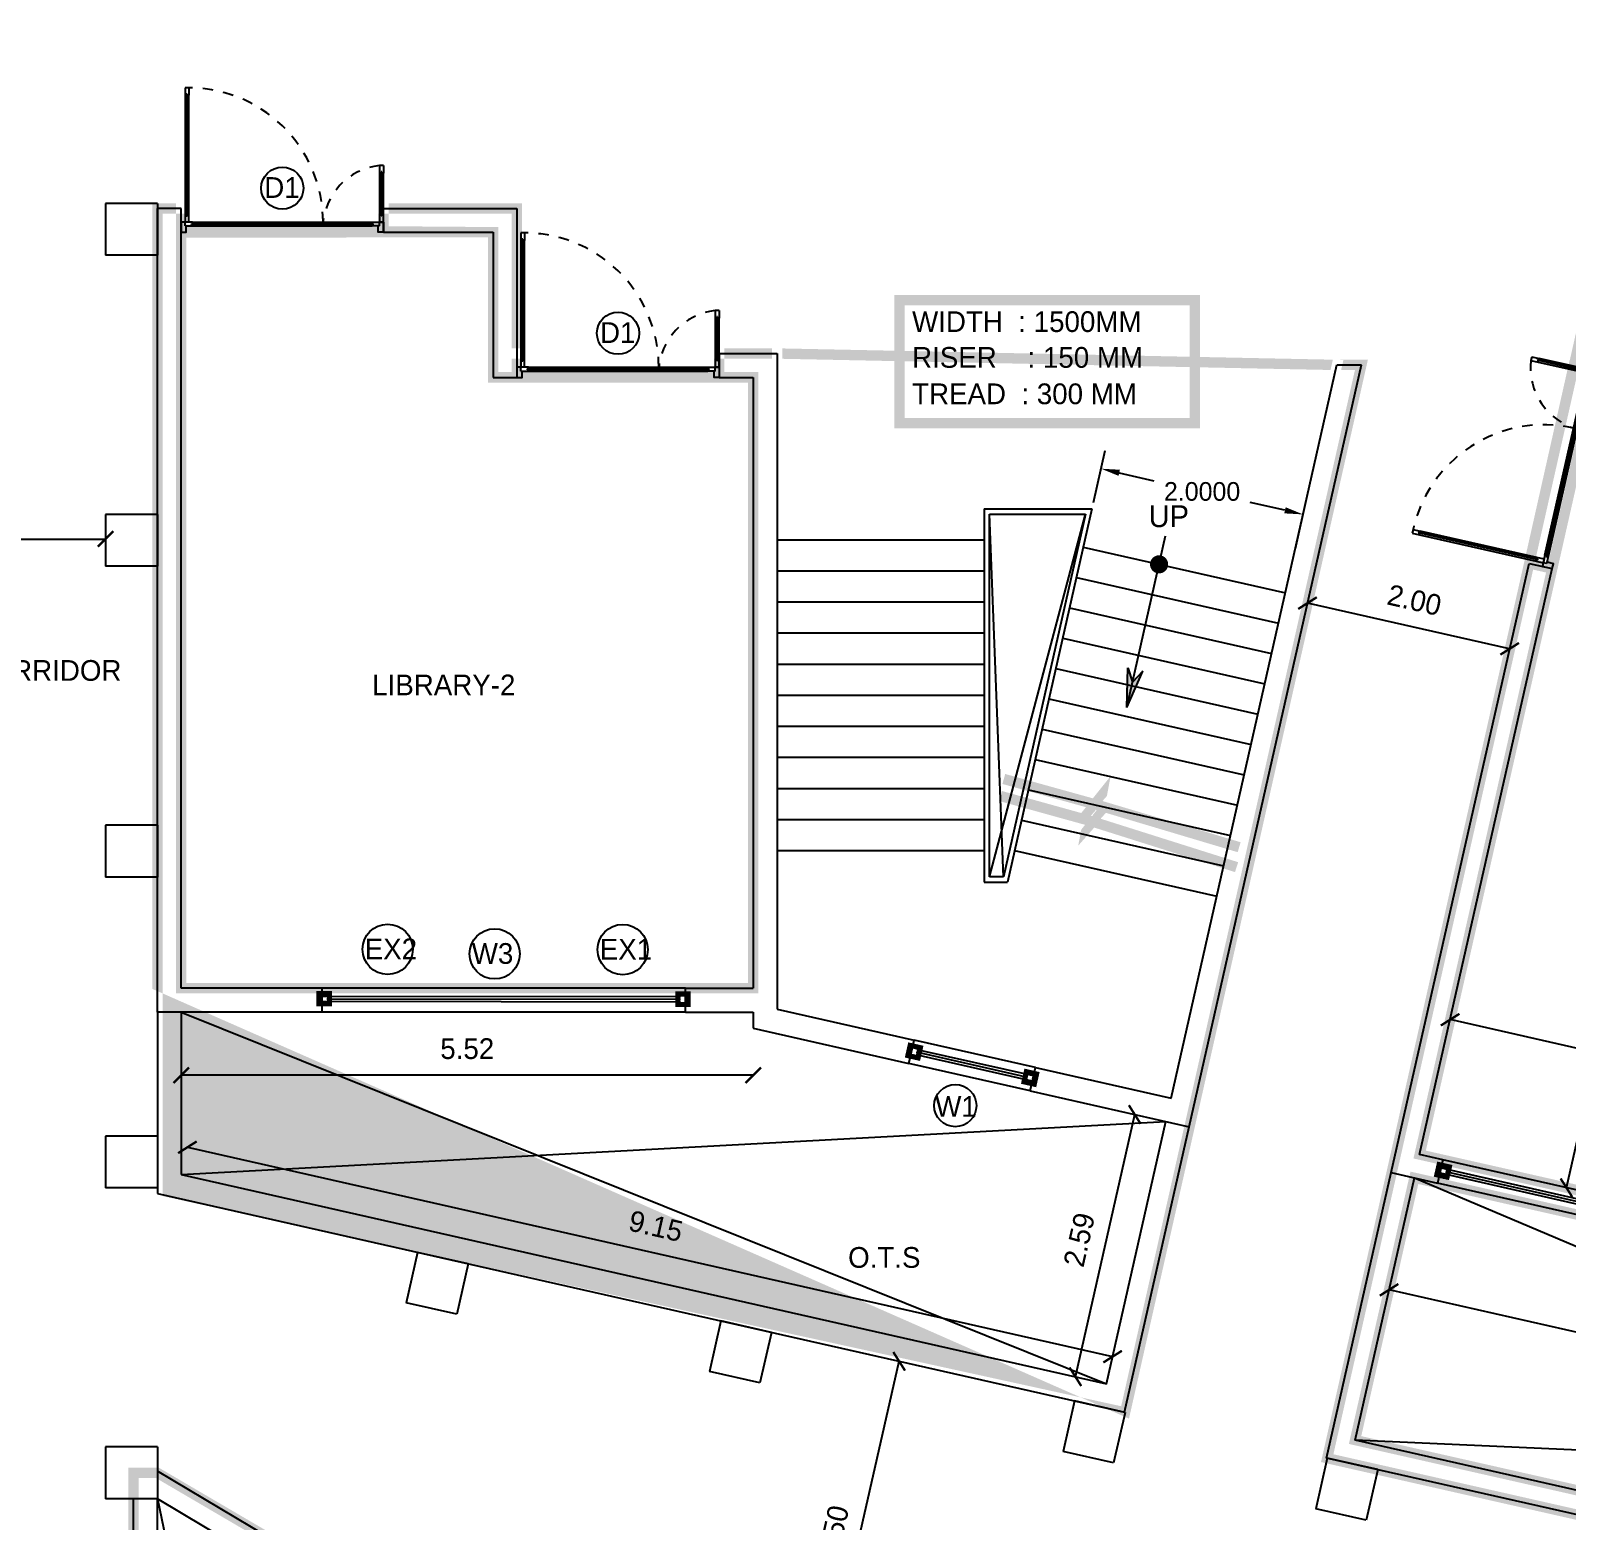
# Model space of a CAD drawing. Header units: metres. Extents: x 6101839 to 6102590, y -6659932 to -6659648.
# Drawn here: x 6102124.62 to 6102139.44, y -6659703.13 to -6659688.75 of the extents above; entities that cross this region are included whole.
import ezdxf

# ---------------------------------------------------------------- set-up
doc = ezdxf.new("R2010")
doc.units = ezdxf.units.M
doc.header["$LTSCALE"] = 500
doc.header["$MEASUREMENT"] = 0
doc.linetypes.add('DASHED2', pattern=[0.375, 0.25, -0.125])
doc.linetypes.add('HIDDEN', pattern=[0.375, 0.25, -0.125])
doc.layers.get('0').update_dxf_attribs({"linetype": 'CONTINUOUS'})
doc.layers.get('Defpoints').update_dxf_attribs({"linetype": 'CONTINUOUS'})
for name, color, linetype in [('above', 250, 'DASHED2'), ('Bldg', 44, 'CONTINUOUS'), ('BLK_1_FLR_0_AC_ROOM_1', 117, 'CONTINUOUS'), ('BLK_1_FLR_0_CARPET_AREA', 10, 'CONTINUOUS'), ('BLK_1_FLR_0_COURTYARD_OUTER', 125, 'CONTINUOUS'), ('BLK_1_FLR_0_EXIT_WIDTH_STAIR', 1, 'CONTINUOUS'), ('DIM', 205, 'CONTINUOUS'), ('DOOR', 252, 'CONTINUOUS'), ('DOORTEXT', 13, 'CONTINUOUS'), ('ED', 30, 'CONTINUOUS'), ('FURN1', 252, 'CONTINUOUS'), ('FURNITURE', 252, 'CONTINUOUS'), ('FURNITURES', 252, 'CONTINUOUS'), ('norms', 4, 'CONTINUOUS'), ('railing', 14, 'CONTINUOUS'), ('STEPS', 233, 'CONTINUOUS'), ('T E X T', 7, 'CONTINUOUS'), ('TEXT', 4, 'CONTINUOUS'), ('W-SCH', 205, 'CONTINUOUS'), ('wall', 125, 'CONTINUOUS'), ('wall1', 125, 'CONTINUOUS'), ('WIN', 252, 'CONTINUOUS'), ('WINDOWS', 252, 'CONTINUOUS')]:
    doc.layers.add(name, color=color, linetype=linetype)
doc.styles.add('GD', font='GOTHIC.TTF')
doc.styles.add('RM', font='GOTHIC.TTF')
doc.styles.add('S2', font='GOTHIC.TTF')
doc.styles.get("Standard").update_dxf_attribs({"font": 'GOTHIC.TTF'})
doc.styles.add('USA TEXT', font='GOTHIC.TTF')
doc.dimstyles.new('1-100-ED', dxfattribs={"dimtxt": 0.2, "dimasz": 0.15, "dimexe": 0.18, "dimexo": 0.0625, "dimgap": 0.15, "dimtad": 1, "dimzin": 0, "dimdsep": 46, "dimtxsty": 'USA TEXT', "dimblk": 'ARCHTICK', "dimcen": 0.1, "dimse1": 1, "dimse2": 1, "dimclrd": 256, "dimclrt": 256, "dimadec": 0, "dimazin": 0, "dimtfac": 1, "dimtofl": 0, "dimtmove": 0, "dimatfit": 3, "dimldrblk": 'ARCHTICK', "dimfxl": 0.18, "dimtolj": 1, "dimtzin": 0, "dimarcsym": 0})
doc.dimstyles.new('STANDARD$0', dxfattribs={"dimtxt": 7, "dimasz": 3, "dimexe": 3, "dimexo": 1, "dimgap": 1.5, "dimtad": 1, "dimdec": 1, "dimzin": 1, "dimdsep": 46, "dimlunit": 4, "dimtxsty": 'Standard', "dimblk": 'OBLIQUE', "dimcen": 0.09375, "dimdle": 1, "dimclrd": 8, "dimclre": 8, "dimclrt": 7, "dimadec": 1, "dimazin": 0, "dimtfac": 1, "dimtdec": 1, "dimtix": 1, "dimtmove": 2, "dimatfit": 3, "dimldrblk": 'ARCHTICK', "dimfxl": 1, "dimfrac": 2, "dimtolj": 1, "dimtzin": 0, "dimarcsym": 0})

# ---------------------------------------------------------------- blocks, each defined once
blk = doc.blocks.new('DN')
at = {"layer": 'FURNITURES', "color": 250}
for p, q in [((-72.65177525021136, 131.6897415826097), (319.0854205023498, 1863.104800175875)), ((-57.42400311864912, 128.244464197196), (337.0694145429879, 1871.841740497388)), ((-51.3328942656517, 126.8663532435894), (343.1605233959853, 1870.463629543781)), ((-36.10512213222683, 123.4210758581757), (355.6320736212656, 1854.836134452373))]:
    blk.add_line(p, q, dxfattribs=at)
at = {"layer": 'FURNITURES', "color": 233}
for p, q in [((319.0854205023498, 1863.104800175875), (335.6227519502863, 1936.198106413707)), ((334.3131926348433, 1859.659522791393), (319.0854205023498, 1863.104800175875)), ((334.3131926348433, 1859.659522791393), (337.0694145429879, 1871.841740497388)), ((343.1605233969167, 1870.463629543781), (337.0694145429879, 1871.841740497388)), ((340.4043014878407, 1858.281411836855), (343.1605233969167, 1870.463629543781)), ((355.6320736212656, 1854.836134452373), (340.4043014878407, 1858.281411836855)), ((369.4131831610576, 1915.747222983278), (355.6320736212656, 1854.836134452373)), ((-72.65177525021136, 131.6897415826097), (-89.18910669814794, 58.596435344778)), ((-57.42400311864912, 128.244464197196), (-72.65177525021136, 131.6897415826097)), ((-57.42400311864912, 128.244464197196), (-60.18022502586246, 116.0622464912012)), ((-54.08911617286502, 114.6841355366632), (-60.18022502586246, 116.0622464912012)), ((-51.3328942656517, 126.8663532435894), (-54.08911617286502, 114.6841355375945)), ((-36.10512213222683, 123.4210758581757), (-51.3328942656517, 126.8663532435894)), ((-49.88623167201875, 62.50998732727021), (-36.10512213222683, 123.4210758581757))]:
    blk.add_line(p, q, dxfattribs=at)
at = {"layer": 'FURNITURES', "color": 250, "linetype": 'HIDDEN', "ltscale": 0.5}
for centre, radius, start, end in [((413.9418523591011, 1987.039343010634), 629.5359540648079, 173.3490794760167, 254.7297334611895), ((-81.1497706482187, 94.26623892690986), 1329.211879831034, 77.25002704883593, 168.8255809701504)]:
    blk.add_arc(centre, radius, start, end, dxfattribs=at)
at = {"layer": 'wall', "color": 7}
for p, q in [((-203.0888007394969, 2096.498816266656), (-211.3574664629996, 2059.952163148671)), ((-211.3574664629996, 2059.952163148671), (-138.6788448011502, 2043.508653922007)), ((-203.0888007394969, 2096.498816266656), (-130.4101790776476, 2080.055307039991)), ((-146.0376741690561, 2067.583756815642), (-147.4157851235941, 2061.492647962645)), ((265.9747230978683, 1967.963209992274), (-147.4157851226627, 2061.492647962645)), ((-135.2335674166679, 2058.736426053568), (-147.4157851235941, 2061.492647962645)), ((267.3528340514749, 1974.054318846203), (-146.0376741690561, 2067.583756814711)), ((-133.8554564630612, 2064.827534906566), (-146.0376741690561, 2067.583756815642)), ((-135.2335674166679, 2058.736426053568), (-138.6788448011502, 2043.508653922007)), ((-138.6788448011502, 2043.508653922007), (262.5294457124546, 1952.735437860712)), ((-130.4101790776476, 2080.055307039991), (-133.8554564630612, 2064.827534906566)), ((270.7981114368886, 1989.282090978697), (-130.4101790776476, 2080.055307039991)), ((270.7981114368886, 1989.282090978697), (267.3528340514749, 1974.054318846203)), ((343.891417673789, 1972.744759531692), (270.7981114368886, 1989.282090978697)), ((265.9747230978683, 1967.963209992274), (262.5294457124546, 1952.735437860712)), ((262.5294457124546, 1952.735437860712), (335.6227519502863, 1936.198106412776)), ((265.9747230978683, 1967.963209992274), (278.1569408038631, 1965.206988085992)), ((267.3528340514749, 1974.054318846203), (279.5350517584011, 1971.29809693899)), ((279.5350517584011, 1971.29809693899), (278.1569408038631, 1965.206988085992)), ((343.891417673789, 1972.744759531692), (335.6227519502863, 1936.198106412776)), ((372.1694050692022, 1927.929440689273), (335.6227519502863, 1936.198106413707)), ((372.1694050692022, 1927.929440689273), (369.4131831610576, 1915.747222983278)), ((-1377.096374039538, 387.5083733228967), (-1385.162156328559, 351.8626664569601)), ((-1385.162156328559, 351.8626664569601), (-1313.870742597617, 335.7311018779874)), ((-1377.096374039538, 387.5083733228967), (-1305.804960307665, 371.3768087448552)), ((-1321.047605217434, 359.2130249803886), (-1322.391902267001, 353.2720738360658)), ((-157.1158789880574, 89.59760813135655), (-1322.391902267001, 353.2720738360658)), ((-1310.509999977425, 350.5834797397256), (-1322.391902267001, 353.2720738360658)), ((-155.7715819394216, 95.53855927474794), (-1321.047605217434, 359.2130249794573)), ((-1309.16570292972, 356.5244308840484), (-1321.047605217434, 359.2130249803886)), ((-1310.509999977425, 350.5834797397256), (-1313.870742597617, 335.7311018779874)), ((-1313.870742597617, 335.7311018779874), (-160.4766216091811, 74.74523027148098)), ((-1305.804960307665, 371.3768087448552), (-1309.16570292972, 356.5244308840484)), ((-152.4108393182978, 110.3909371364862), (-1305.804960307665, 371.3768087448552)), ((-157.1158789880574, 89.59760813135655), (-160.4766216091811, 74.74523027148098)), ((-160.4766216091811, 74.74523027148098), (-89.1852078773081, 58.61366569064557)), ((-157.1158789880574, 89.59760813135655), (-145.2339766994118, 86.90901403501628)), ((-152.4108393182978, 110.3909371364862), (-155.7715819394216, 95.53855927474794)), ((-155.7715819394216, 95.53855927474794), (-143.8896796517074, 92.84996517840773)), ((-81.11942558735609, 94.25937255565077), (-152.4108393182978, 110.3909371364862)), ((-143.8896796517074, 92.84996517840773), (-145.2339766994118, 86.90901403501628)), ((-52.6424535792321, 50.32776962127536), (-89.18910669814794, 58.596435344778)), ((-81.11942558735609, 94.25937255565077), (-89.1852078773081, 58.61366569064557)), ((-52.6424535792321, 50.32776962127536), (-49.88623167201875, 62.50998732727021))]:
    blk.add_line(p, q, dxfattribs=at)
for points in [[(335.6227519502863, 1936.198106413707), (343.891417673789, 1972.744759531692), (441.3491593236103, 1950.694984268397), (430.3242716919631, 1901.966113443486), (369.4131831610576, 1915.747222983278)], [(-89.18910669814794, 58.596435344778), (-97.4577724216506, 22.04978222586214), (-3.07718291879e-05, 6.9625675678e-06), (11.0248568598181, 48.72887778747828), (-49.88623167201875, 62.50998732727021)]]:
    blk.add_lwpolyline(points, dxfattribs=at)
blk = doc.blocks.new('_ArchTick')
at = {"color": 0, "linetype": 'ByBlock', "const_width": 0.15}
blk.add_lwpolyline([(-0.5, -0.5), (0.5, 0.5)], dxfattribs=at)
blk = doc.blocks.new('*D738')
at = {"layer": 'Defpoints', "color": 0, "transparency": 16777216}
for p in [(6102138.321261471, -6659698.297324928), (6102138.027296678, -6659699.598956125), (6102152.217064426, -6659702.803621273)]:
    blk.add_point(p, dxfattribs=at)
at = {"layer": 'ED', "lineweight": -2, "transparency": 16777216}
blk.add_line((6102152.511029219, -6659701.501990076), (6102138.321261471, -6659698.297324928), dxfattribs=at)
at = {"layer": 'ED', "lineweight": -2, "transparency": 16777216, "xscale": 0.15, "yscale": 0.15, "zscale": 0.15}
for p, rotation in [((6102138.321261471, -6659698.297324928), 167.2736309897654), ((6102152.511029219, -6659701.501990076), 347.2736309897654)]:
    blk.add_blockref('_ArchTick', p, dxfattribs=dict(at, rotation=rotation))
at = {"layer": 'ED', "transparency": 16777216, "insert": (6102145.472327346, -6659699.650892179), "char_height": 0.2, "attachment_point": 5, "rotation": 347.27363098976537, "style": 'USA TEXT'}
blk.add_mtext('\\A1;14.55', dxfattribs=at)
blk = doc.blocks.new('*D741')
at = {"layer": 'Defpoints', "color": 0, "transparency": 16777216}
for p in [(6102137.731903741, -6659700.904443895), (6102137.403933429, -6659702.353907221), (6102151.591753447, -6659705.564187656)]:
    blk.add_point(p, dxfattribs=at)
at = {"layer": 'ED', "lineweight": -2, "transparency": 16777216}
blk.add_line((6102151.919723759, -6659704.11472433), (6102137.731903741, -6659700.904443895), dxfattribs=at)
at = {"layer": 'ED', "lineweight": -2, "transparency": 16777216, "xscale": 0.15, "yscale": 0.15, "zscale": 0.15}
for p, rotation in [((6102137.731903741, -6659700.904443895), 167.2503667716954), ((6102151.919723759, -6659704.11472433), 347.2503667716954)]:
    blk.add_blockref('_ArchTick', p, dxfattribs=dict(at, rotation=rotation))
at = {"layer": 'ED', "transparency": 16777216, "insert": (6102144.882096756, -6659702.260841623), "char_height": 0.2, "attachment_point": 5, "rotation": 347.25036677169544, "style": 'USA TEXT'}
blk.add_mtext('\\A1;14.55', dxfattribs=at)
blk = doc.blocks.new('*D742')
at = {"layer": 'Defpoints', "color": 0, "transparency": 16777216}
for p in [(6102132.757637192, -6659701.538403286), (6102133.003951182, -6659701.594136794), (6102131.985218023, -6659704.952106351)]:
    blk.add_point(p, dxfattribs=at)
at = {"layer": 'ED', "lineweight": -2, "transparency": 16777216}
blk.add_line((6102132.231532012, -6659705.007839859), (6102133.003951182, -6659701.594136794), dxfattribs=at)
at = {"layer": 'ED', "lineweight": -2, "transparency": 16777216, "xscale": 0.15, "yscale": 0.15, "zscale": 0.15}
for p, rotation in [((6102133.003951182, -6659701.594136794), 77.25036678183513), ((6102132.231532012, -6659705.007839859), 257.2503667818351)]:
    blk.add_blockref('_ArchTick', p, dxfattribs=dict(at, rotation=rotation))
at = {"layer": 'ED', "transparency": 16777216, "insert": (6102132.368999109, -6659703.244705322), "char_height": 0.2, "attachment_point": 5, "rotation": 77.25036678183513, "style": 'USA TEXT'}
blk.add_mtext('\\A1;3.50', dxfattribs=at)
blk = doc.blocks.new('*D746')
at = {"layer": 'Defpoints', "color": 0, "transparency": 16777216}
for p in [(6102139.988006937, -6659690.933605918), (6102141.404629674, -6659691.254145384), (6102138.02729668, -6659699.598956124)]:
    blk.add_point(p, dxfattribs=at)
at = {"layer": 'ED', "lineweight": -2, "transparency": 16777216}
blk.add_line((6102139.443919417, -6659699.91949559), (6102141.404629674, -6659691.254145384), dxfattribs=at)
at = {"layer": 'ED', "lineweight": -2, "transparency": 16777216, "xscale": 0.15, "yscale": 0.15, "zscale": 0.15}
for p, rotation in [((6102141.404629674, -6659691.254145384), 77.25036676829495), ((6102139.443919417, -6659699.91949559), 257.250366768295)]:
    blk.add_blockref('_ArchTick', p, dxfattribs=dict(at, rotation=rotation))
at = {"layer": 'ED', "transparency": 16777216, "insert": (6102140.175532056, -6659695.530537481), "char_height": 0.2, "attachment_point": 5, "rotation": 77.25036676829495, "style": 'USA TEXT'}
blk.add_mtext('\\A1;8.88', dxfattribs=at)
blk = doc.blocks.new('*D792')
at = {"layer": 'Defpoints', "color": 0, "transparency": 16777216}
for p in [(6102122.845741315, -6659693.420967847), (6102125.345741318, -6659693.420967847), (6102125.345741318, -6659693.658967846)]:
    blk.add_point(p, dxfattribs=at)
at = {"layer": 'ED', "lineweight": -2, "transparency": 16777216}
blk.add_line((6102122.845741315, -6659693.658967846), (6102125.345741318, -6659693.658967846), dxfattribs=at)
at = {"layer": 'ED', "lineweight": -2, "transparency": 16777216, "xscale": 0.15, "yscale": 0.15, "zscale": 0.15, "rotation": 180}
blk.add_blockref('_ArchTick', (6102122.845741315, -6659693.658967846), dxfattribs=at)
at = {"layer": 'ED', "lineweight": -2, "transparency": 16777216, "xscale": 0.15, "yscale": 0.15, "zscale": 0.15}
blk.add_blockref('_ArchTick', (6102125.345741318, -6659693.658967846), dxfattribs=at)
at = {"layer": 'ED', "transparency": 16777216, "insert": (6102124.095741317, -6659693.403937255), "char_height": 0.2, "attachment_point": 5, "style": 'USA TEXT'}
blk.add_mtext('\\A1;2.50', dxfattribs=at)
blk = doc.blocks.new('*D853')
at = {"layer": 'Defpoints', "color": 0, "transparency": 16777216}
for p in [(6102136.972537835, -6659694.156072077), (6102136.945110623, -6659694.277286518), (6102138.923175553, -6659694.597443203)]:
    blk.add_point(p, dxfattribs=at)
at = {"layer": 'ED', "lineweight": -2, "transparency": 16777216}
blk.add_line((6102138.895748341, -6659694.718657644), (6102136.945110623, -6659694.277286518), dxfattribs=at)
at = {"layer": 'ED', "lineweight": -2, "transparency": 16777216, "xscale": 0.15, "yscale": 0.15, "zscale": 0.15}
for p, rotation in [((6102136.945110623, -6659694.277286518), 167.2503668094051), ((6102138.895748341, -6659694.718657644), 347.250366809405)]:
    blk.add_blockref('_ArchTick', p, dxfattribs=dict(at, rotation=rotation))
at = {"layer": 'ED', "transparency": 16777216, "insert": (6102137.976712486, -6659694.249229592), "char_height": 0.2, "attachment_point": 5, "rotation": 347.2503668094051, "style": 'USA TEXT'}
blk.add_mtext('\\A1;2.00', dxfattribs=at)
blk = doc.blocks.new('*D1192')
at = {"layer": 'Defpoints', "color": 0, "transparency": 16777216}
for p in [(6102131.595741322, -6659698.379621307), (6102126.075740029, -6659698.582462408), (6102126.075740029, -6659698.833275368)]:
    blk.add_point(p, dxfattribs=at)
at = {"layer": 'ED', "lineweight": -2, "transparency": 16777216}
blk.add_line((6102131.595741322, -6659698.833275368), (6102126.075740029, -6659698.833275368), dxfattribs=at)
at = {"layer": 'ED', "lineweight": -2, "transparency": 16777216, "xscale": 0.15, "yscale": 0.15, "zscale": 0.15, "rotation": 180}
blk.add_blockref('_ArchTick', (6102126.075740029, -6659698.833275368), dxfattribs=at)
at = {"layer": 'ED', "lineweight": -2, "transparency": 16777216, "xscale": 0.15, "yscale": 0.15, "zscale": 0.15}
blk.add_blockref('_ArchTick', (6102131.595741322, -6659698.833275368), dxfattribs=at)
at = {"layer": 'ED', "transparency": 16777216, "insert": (6102128.835740676, -6659698.578244776), "char_height": 0.2, "attachment_point": 5, "style": 'USA TEXT'}
blk.add_mtext('\\A1;5.52', dxfattribs=at)
blk = doc.blocks.new('*D1190')
at = {"layer": 'Defpoints', "color": 0, "transparency": 16777216}
for p in [(6102135.277511997, -6659699.212692351), (6102135.577216862, -6659699.280506621), (6102135.004637593, -6659701.811018145)]:
    blk.add_point(p, dxfattribs=at)
at = {"layer": 'ED', "lineweight": -2, "transparency": 16777216}
blk.add_line((6102134.704932727, -6659701.743203874), (6102135.277511997, -6659699.212692351), dxfattribs=at)
at = {"layer": 'ED', "lineweight": -2, "transparency": 16777216, "xscale": 0.15, "yscale": 0.15, "zscale": 0.15}
for p, rotation in [((6102135.277511997, -6659699.212692351), 77.25036677163864), ((6102134.704932727, -6659701.743203874), 257.2503667716387)]:
    blk.add_blockref('_ArchTick', p, dxfattribs=dict(at, rotation=rotation))
at = {"layer": 'ED', "transparency": 16777216, "insert": (6102134.742479872, -6659700.421665108), "char_height": 0.2, "attachment_point": 5, "rotation": 77.25036677163864, "style": 'USA TEXT'}
blk.add_mtext('\\A1;2.59', dxfattribs=at)
blk = doc.blocks.new('*D1191')
at = {"layer": 'Defpoints', "color": 0, "transparency": 16777216}
for p in [(6102126.075740028, -6659699.790674983), (6102135.06386831, -6659701.549248246), (6102135.004637592, -6659701.811018145)]:
    blk.add_point(p, dxfattribs=at)
at = {"layer": 'ED', "lineweight": -2, "transparency": 16777216}
blk.add_line((6102126.134970747, -6659699.528905084), (6102135.06386831, -6659701.549248246), dxfattribs=at)
at = {"layer": 'ED', "lineweight": -2, "transparency": 16777216, "xscale": 0.15, "yscale": 0.15, "zscale": 0.15}
for p, rotation in [((6102126.134970747, -6659699.528905084), 167.2503667699469), ((6102135.06386831, -6659701.549248246), 347.2503667699469)]:
    blk.add_blockref('_ArchTick', p, dxfattribs=dict(at, rotation=rotation))
at = {"layer": 'ED', "transparency": 16777216, "insert": (6102130.655702534, -6659700.290334176), "char_height": 0.2, "attachment_point": 5, "rotation": 347.2503667699469, "style": 'USA TEXT'}
blk.add_mtext('\\A1;9.15', dxfattribs=at)
blk = doc.blocks.new('*D1379')
at = {"layer": 'BLK_1_FLR_0_EXIT_WIDTH_STAIR', "color": 0, "lineweight": -2, "transparency": 16777216}
for p, q in [((6102134.878092008, -6659693.307939568), (6102134.991935614, -6659692.804808271)), ((6102135.127773068, -6659693.020094558), (6102135.463411927, -6659693.096039617)), ((6102136.72731727, -6659693.382023694), (6102136.391678412, -6659693.306078633)), ((6102136.828759952, -6659693.749317531), (6102136.942603554, -6659693.246186236))]:
    blk.add_line(p, q, dxfattribs=at)
at = {"layer": 'BLK_1_FLR_0_EXIT_WIDTH_STAIR', "color": 0, "transparency": 16777216}
for points in [[(6102135.134393803, -6659692.990834246), (6102135.121152332, -6659693.04935487), (6102134.952211197, -6659692.980370142)], [(6102136.733938005, -6659693.352763383), (6102136.720696532, -6659693.411284006), (6102136.902879141, -6659693.42174811)]]:
    blk.add_solid(points, dxfattribs=at)
at = {"layer": 'Defpoints', "color": 0, "transparency": 16777216}
for p in [(6102134.864298807, -6659693.368898549), (6102136.902879141, -6659693.42174811), (6102136.814966752, -6659693.810276515)]:
    blk.add_point(p, dxfattribs=at)
at = {"layer": 'BLK_1_FLR_0_EXIT_WIDTH_STAIR', "color": 0, "transparency": 16777216, "insert": (6102135.927545168, -6659693.201059125), "char_height": 0.18, "attachment_point": 5}
blk.add_mtext('\\A1;2.0000', dxfattribs=at)

msp = doc.modelspace()

# ---------------------------------------------------------------- hatches: boundary and pattern name
at = {"layer": 'DIM'}
h = msp.add_hatch(color=256, dxfattribs=at)
h.paths.add_polyline_path([(6102135.207365477, -6659695.00496975), (6102135.246215484, -6659695.013809034), (6102135.210150507, -6659694.901941386)])
h.paths.add_polyline_path([(6102135.200497758, -6659695.259031583), (6102135.205340775, -6659695.260133483), (6102135.255108894, -6659695.041394932), (6102135.246215484, -6659695.013809034), (6102135.207365477, -6659695.00496975)])
h.paths.add_polyline_path([(6102135.205340775, -6659695.260133483), (6102135.210183794, -6659695.261235382), (6102135.313911892, -6659695.029211543), (6102135.275061884, -6659695.020372261), (6102135.255108894, -6659695.041394932)])
h.paths.add_polyline_path([(6102135.210183794, -6659695.261235382), (6102135.205340775, -6659695.260133483), (6102135.199810984, -6659695.284437765)])
h.paths.add_polyline_path([(6102135.199810984, -6659695.284437765), (6102135.205340775, -6659695.260133483), (6102135.200497758, -6659695.259031583)])
h.paths.add_polyline_path([(6102135.355976207, -6659694.935120131), (6102135.275061884, -6659695.020372261), (6102135.313911892, -6659695.029211543)])

# ---------------------------------------------------------------- linework, layer by layer
at = {"layer": 'above', "color": 251, "linetype": 'ByBlock'}
for p, q in [((6102126.075740029, -6659698.224336184), (6102135.004637592, -6659701.811018145)), ((6102126.075740029, -6659699.790674983), (6102135.577216863, -6659699.280506622)), ((6102137.976512698, -6659699.823395697), (6102151.521755593, -6659705.548349229)), ((6102152.094288892, -6659703.017775012), (6102137.403933429, -6659702.35390722))]:
    msp.add_line(p, q, dxfattribs=at)
at = {"layer": 'Bldg', "linetype": 'ByBlock'}
for p, q in [((6102133.825719298, -6659693.368898549), (6102133.825719298, -6659696.96889855)), ((6102133.825719298, -6659693.368898549), (6102134.864298807, -6659693.368898549)), ((6102133.875719298, -6659696.918898549), (6102133.875719298, -6659693.418898549)), ((6102133.875719298, -6659693.418898549), (6102134.801723218, -6659693.418898549)), ((6102134.801723218, -6659693.418898549), (6102134.009886373, -6659696.918898549)), ((6102134.864298807, -6659693.368898549), (6102134.049838052, -6659696.96889855)), ((6102133.825719298, -6659696.96889855), (6102134.049838052, -6659696.96889855)), ((6102134.009886373, -6659696.918898549), (6102133.875719298, -6659696.918898549))]:
    msp.add_line(p, q, dxfattribs=at)
at = {"layer": 'BLK_1_FLR_0_AC_ROOM_1', "color": 3, "const_width": 0.1}
msp.add_lwpolyline([(6102152.216327437, -6659702.806928203), (6102154.177365385, -6659694.133159817), (6102146.656634475, -6659692.431399276), (6102146.656634475, -6659687.841847634), (6102143.44227984, -6659687.841847634), (6102143.44227984, -6659685.051670072), (6102141.318924224, -6659685.051670072), (6102138.02730734, -6659699.598956121)], close=True, dxfattribs=at)
at = {"layer": 'BLK_1_FLR_0_CARPET_AREA', "color": 15, "linetype": 'Continuous', "const_width": 0.1}
for points in [[(6102127.645741317, -6659675.920967847), (6102127.645741317, -6659678.068962559), (6102125.84574132, -6659678.068962559), (6102125.845741319, -6659678.29896256), (6102128.827267492, -6659678.29896256), (6102128.827267488, -6659680.468962559), (6102125.84574132, -6659680.468962559), (6102125.84574132, -6659688.438962561), (6102129.315741323, -6659688.438962561), (6102129.315745343, -6659687.038954241), (6102135.105741322, -6659687.038973953), (6102135.105741322, -6659688.438962561), (6102140.316656011, -6659688.438962561), (6102137.135110305, -6659702.528894868), (6102151.765328605, -6659705.839276837), (6102153.751549337, -6659697.061183189), (6102157.165190147, -6659697.833588275), (6102155.178969415, -6659706.611681921)], [(6102127.637975413, -6659703.720473921), (6102125.845741315, -6659702.670967845), (6102125.615741313, -6659702.670967845), (6102125.615741315, -6659708.690967845)]]:
    msp.add_lwpolyline(points, dxfattribs=at)
for points in [[(6102125.84574132, -6659690.468963921), (6102129.315741323, -6659690.468963921), (6102129.315740492, -6659691.868960769), (6102131.825741323, -6659691.86896256), (6102131.825741323, -6659698.195849331), (6102135.62797492, -6659699.056181619), (6102137.229260274, -6659691.979308155), (6102137.465074575, -6659691.979308155), (6102135.184422841, -6659702.087512483), (6102125.845741315, -6659699.974447438)], [(6102126.07574132, -6659697.994447144), (6102131.595741322, -6659697.994447144), (6102131.595745808, -6659692.09896256), (6102131.266416186, -6659692.098961929), (6102131.266416327, -6659691.86896193), (6102129.315740492, -6659691.868960769), (6102129.315740492, -6659692.09896256), (6102129.085741322, -6659692.09896256), (6102129.085741322, -6659690.69896256), (6102128.026241321, -6659690.69896256), (6102128.026241321, -6659690.468964081), (6102126.07574132, -6659690.468964081)], [(6102138.027296679, -6659699.598956124), (6102139.307131307, -6659693.944743442), (6102139.084772818, -6659693.894534282), (6102139.512814903, -6659691.991534738), (6102139.737583975, -6659692.042151378), (6102139.990791268, -6659690.923102886), (6102154.177354717, -6659694.133159817), (6102152.217064427, -6659702.803621273)]]:
    msp.add_lwpolyline(points, close=True, dxfattribs=at)
at = {"layer": 'BLK_1_FLR_0_COURTYARD_OUTER', "linetype": 'Continuous', "const_width": 0.1}
msp.add_lwpolyline([(6102137.403933705, -6659702.353907232), (6102137.976454445, -6659699.823376953), (6102152.164286795, -6659703.033613401), (6102151.591696268, -6659705.564174668)], close=True, dxfattribs=at)
at = {"layer": 'DIM', "color": 251, "linetype": 'ByBlock'}
for p, q in [((6102127.637975413, -6659703.720473921), (6102125.845741315, -6659702.653280472)), ((6102125.615741313, -6659705.420967847), (6102125.615741313, -6659702.920967846)), ((6102125.845741313, -6659705.420967847), (6102125.845741315, -6659702.920967847)), ((6102127.584597536, -6659703.95637721), (6102125.845741315, -6659702.920967847))]:
    msp.add_line(p, q, dxfattribs=at)
at = {"layer": 'DIM', "const_width": 0.1}
msp.add_lwpolyline([(6102135.548711552, -6659693.911886242, 1), (6102135.475798704, -6659693.895296873, 1)], format="xyb", close=True, dxfattribs=at)
at = {"layer": 'DOOR', "linetype": 'ByBlock'}
for p, q in [((6102135.19983524, -6659695.284443255), (6102135.574314839, -6659693.629422072)), ((6102135.19983524, -6659695.284443255), (6102135.210174764, -6659694.901946875)), ((6102135.19983524, -6659695.284443255), (6102135.356000466, -6659694.935125623)), ((6102135.210174764, -6659694.901946875), (6102135.255133151, -6659695.04140042)), ((6102135.356000466, -6659694.935125623), (6102135.255133151, -6659695.04140042))]:
    msp.add_line(p, q, dxfattribs=at)
at = {"layer": 'FURN1', "const_width": 0.1}
for points in [[(6102127.430783239, -6659698.119950724), (6102127.479550425, -6659698.119954399), (6102127.479554101, -6659698.071187212), (6102127.430786914, -6659698.071183537)], [(6102127.431392921, -6659698.119949019), (6102127.480160108, -6659698.119952663), (6102127.480163752, -6659698.071185475), (6102127.431396565, -6659698.071181833)], [(6102130.941399929, -6659698.124106162), (6102130.892632742, -6659698.124102348), (6102130.892636555, -6659698.075335161), (6102130.941403741, -6659698.075338974)], [(6102130.942009611, -6659698.12410796), (6102130.893242422, -6659698.124104178), (6102130.893246203, -6659698.075336991), (6102130.942013392, -6659698.075340772)], [(6102133.118476743, -6659698.624656564), (6102133.167243929, -6659698.635691122), (6102133.178278487, -6659698.586923935), (6102133.129511302, -6659698.575889378)], [(6102133.11908682, -6659698.624792765), (6102133.167854015, -6659698.635827293), (6102133.178888543, -6659698.587060098), (6102133.130121347, -6659698.576025573)], [(6102134.288281924, -6659698.88933977), (6102134.23951477, -6659698.878305075), (6102134.250549466, -6659698.829537919), (6102134.299316621, -6659698.840572612)], [(6102134.288891212, -6659698.889479475), (6102134.240124049, -6659698.878444811), (6102134.251158712, -6659698.829677648), (6102134.299925876, -6659698.840712313)], [(6102138.223235971, -6659699.775220472), (6102138.272002327, -6659699.78625871), (6102138.28304056, -6659699.737492353), (6102138.234274208, -6659699.726454121)], [(6102138.22384604, -6659699.775356722), (6102138.272612401, -6659699.786394926), (6102138.283650605, -6659699.737628563), (6102138.234884243, -6659699.726590361)]]:
    msp.add_lwpolyline(points, close=True, dxfattribs=at)
at = {"layer": 'FURNITURE', "linetype": 'ByBlock', "ltscale": 0.2}
for p, q in [((6102127.431396565, -6659698.071181833), (6102130.892636555, -6659698.07533149)), ((6102127.431392921, -6659698.119949019), (6102130.893242422, -6659698.124104178)), ((6102134.288281924, -6659698.88933977), (6102133.167243929, -6659698.635691122)), ((6102134.299316621, -6659698.840572612), (6102133.178889372, -6659698.587056427)), ((6102138.22384604, -6659699.775356722), (6102141.684755354, -6659700.562825154)), ((6102138.234884243, -6659699.726590361), (6102141.695185289, -6659700.513915378))]:
    msp.add_line(p, q, dxfattribs=at)
at = {"layer": 'FURNITURE', "color": 4, "linetype": 'ByBlock', "ltscale": 0.2}
for p, q in [((6102127.48016193, -6659698.095569068), (6102130.893244312, -6659698.099715146)), ((6102134.245032118, -6659698.853921496), (6102133.172762438, -6659698.61130209)), ((6102138.278131503, -6659699.762011745), (6102141.690275755, -6659700.538436552))]:
    msp.add_line(p, q, dxfattribs=at)
at = {"layer": 'norms', "const_width": 0.1}
for points in [[(6102126.07574132, -6659697.994447144), (6102131.595741322, -6659697.994447144), (6102131.595745808, -6659692.09896256), (6102129.085741322, -6659692.09896256), (6102129.085741322, -6659690.69896256), (6102126.075741477, -6659690.698962495)], [(6102131.825741323, -6659698.195849331), (6102135.62797492, -6659699.056181619), (6102137.229260274, -6659691.979308155), (6102131.825741323, -6659691.86896256)]]:
    msp.add_lwpolyline(points, close=True, dxfattribs=at)
at = {"layer": 'railing', "linetype": 'ByBlock'}
for p, q in [((6102134.009886373, -6659696.918898549), (6102133.875719298, -6659693.418898549)), ((6102133.875719298, -6659696.918898549), (6102134.801723218, -6659693.418898549)), ((6102133.825719298, -6659693.668898547), (6102131.825719298, -6659693.668861843)), ((6102134.780745382, -6659693.738079118), (6102136.731433289, -6659694.179459547)), ((6102133.825719298, -6659693.968898549), (6102131.825719298, -6659693.968861843)), ((6102134.714538024, -6659694.030682238), (6102136.665225932, -6659694.472062668)), ((6102133.825719298, -6659694.268898548), (6102131.825719298, -6659694.268861845)), ((6102134.648331448, -6659694.323285536), (6102136.599019358, -6659694.764665962)), ((6102133.825719298, -6659694.568898551), (6102131.825719298, -6659694.568861842)), ((6102134.582124093, -6659694.615888652), (6102136.532812001, -6659695.057269082)), ((6102133.825719298, -6659694.868898549), (6102131.825719298, -6659694.868861845)), ((6102134.515917515, -6659694.90849195), (6102136.466605425, -6659695.34987238)), ((6102133.825719298, -6659695.168898549), (6102131.825719298, -6659695.168861843)), ((6102134.449710158, -6659695.201095073), (6102136.400398067, -6659695.642475498)), ((6102133.825719298, -6659695.46889855), (6102131.825719298, -6659695.468861846)), ((6102134.383503191, -6659695.493698278), (6102136.3341911, -6659695.935078708)), ((6102134.383503582, -6659695.493698368), (6102136.33419149, -6659695.935078794)), ((6102133.825719298, -6659695.76889855), (6102131.825719298, -6659695.768861845)), ((6102134.317296615, -6659695.786301577), (6102136.267984523, -6659696.227682005)), ((6102133.825719298, -6659696.068898547), (6102131.825719298, -6659696.068861846)), ((6102134.251089259, -6659696.078904696), (6102136.201777165, -6659696.520285126)), ((6102133.825719298, -6659696.36889855), (6102131.825719298, -6659696.368861848)), ((6102134.184882681, -6659696.371507992), (6102136.13557059, -6659696.812888418)), ((6102133.825719298, -6659696.66889855), (6102131.825719298, -6659696.668861845)), ((6102134.118675715, -6659696.664111202), (6102136.069363624, -6659697.105491632))]:
    msp.add_line(p, q, dxfattribs=at)
at = {"layer": 'railing', "color": 252, "linetype": 'ByBlock'}
msp.add_line((6102125.845741315, -6659702.920967847), (6102127.083190931, -6659708.763636114), dxfattribs=at)
at = {"layer": 'STEPS', "color": 251, "const_width": 0.1}
for points in [[(6102136.285207039, -6659696.633222168), (6102134.982597277, -6659696.244422113), (6102134.926530535, -6659696.307814384), (6102134.958760236, -6659696.134843604), (6102134.891881837, -6659696.218582236), (6102134.014042793, -6659695.974768241)], [(6102136.260371163, -6659696.825551198), (6102134.870571816, -6659696.386168466), (6102134.814505071, -6659696.449560737), (6102134.846734772, -6659696.276589955), (6102134.779856373, -6659696.360328589), (6102133.980980232, -6659696.138446019)]]:
    msp.add_lwpolyline(points, dxfattribs=at)
at = {"layer": 'W-SCH'}
for centre, radius in [((6102127.050903773, -6659690.273140276), 0.2037454751308166), ((6102130.291078637, -6659691.673138125), 0.2037454751308166), ((6102128.067332663, -6659697.618203336), 0.2424160592048741), ((6102129.100389166, -6659697.66230619), 0.2424160592048741), ((6102130.335731528, -6659697.621265152), 0.2424160592048741), ((6102133.545462318, -6659699.127023499), 0.2037454751308166)]:
    msp.add_circle(centre, radius, dxfattribs=at)
at = {"layer": 'wall1', "color": 0, "linetype": 'ByBlock'}
for p, q in [((6102125.345741318, -6659690.420967846), (6102125.345741318, -6659690.920967846)), ((6102125.845741318, -6659690.420967846), (6102125.345741318, -6659690.420967846)), ((6102125.845741318, -6659690.420967846), (6102125.845741318, -6659690.920967846)), ((6102125.845741318, -6659690.920967846), (6102125.345741318, -6659690.920967846)), ((6102125.345741318, -6659693.420967847), (6102125.345741318, -6659693.920967846)), ((6102125.845741318, -6659693.420967847), (6102125.345741318, -6659693.420967847)), ((6102125.845741318, -6659693.420967847), (6102125.845741318, -6659693.920967846)), ((6102125.845741318, -6659693.920967846), (6102125.345741318, -6659693.920967846)), ((6102125.345741318, -6659696.420967847), (6102125.345741318, -6659696.920967847)), ((6102125.845741318, -6659696.420967847), (6102125.345741318, -6659696.420967847)), ((6102125.845741318, -6659696.420967847), (6102125.845741318, -6659696.920967847)), ((6102125.845741318, -6659696.920967847), (6102125.345741318, -6659696.920967847)), ((6102125.345741313, -6659699.420967846), (6102125.345741313, -6659699.920967845)), ((6102125.845741315, -6659699.420967847), (6102125.345741313, -6659699.420967846)), ((6102125.845741315, -6659699.420967847), (6102125.845741315, -6659699.920967847)), ((6102125.845741315, -6659699.920967847), (6102125.345741313, -6659699.920967845)), ((6102128.357016708, -6659700.542674144), (6102128.246671111, -6659701.03034601)), ((6102128.844688573, -6659700.653019737), (6102128.357016708, -6659700.542674144)), ((6102128.844688573, -6659700.653019737), (6102128.734342977, -6659701.140691606)), ((6102128.734342977, -6659701.140691606), (6102128.246671111, -6659701.03034601)), ((6102131.283047906, -6659701.204747718), (6102131.172702312, -6659701.692419582)), ((6102131.770719774, -6659701.315093315), (6102131.283047906, -6659701.204747718)), ((6102131.770719774, -6659701.315093315), (6102131.660374178, -6659701.80276518)), ((6102131.660374178, -6659701.80276518), (6102131.172702312, -6659701.692419582)), ((6102134.696750972, -6659701.977166887), (6102134.586405378, -6659702.464838757)), ((6102135.184422841, -6659702.087512483), (6102134.696750972, -6659701.977166887)), ((6102135.184422841, -6659702.087512483), (6102135.074077245, -6659702.575184353)), ((6102125.345741313, -6659702.420967846), (6102125.345741313, -6659702.920967846)), ((6102125.845741315, -6659702.420967847), (6102125.345741313, -6659702.420967846)), ((6102125.845741315, -6659702.420967847), (6102125.845741315, -6659702.920967847)), ((6102135.074077245, -6659702.575184353), (6102134.586405378, -6659702.464838757)), ((6102137.135110305, -6659702.528894868), (6102137.02476471, -6659703.016566734)), ((6102137.622782173, -6659702.639240462), (6102137.135110305, -6659702.528894868)), ((6102137.622782173, -6659702.639240462), (6102137.512436577, -6659703.126912327)), ((6102125.845741315, -6659702.920967847), (6102125.345741313, -6659702.920967846)), ((6102137.512436577, -6659703.126912327), (6102137.02476471, -6659703.016566734))]:
    msp.add_line(p, q, dxfattribs=at)
at = {"layer": 'wall1', "linetype": 'ByBlock'}
for p, q in [((6102125.846049617, -6659698.224297796), (6102125.84574132, -6659690.468963921)), ((6102126.07574132, -6659690.468964081), (6102125.84574132, -6659690.468963921)), ((6102126.07574132, -6659697.994447144), (6102126.075741481, -6659690.468964081)), ((6102126.07574132, -6659690.468964081), (6102126.07574132, -6659690.468964081)), ((6102128.026241321, -6659690.468964081), (6102129.315741323, -6659690.46896256)), ((6102128.026241321, -6659690.698964083), (6102128.026241321, -6659690.468964081)), ((6102129.315741323, -6659690.46896256), (6102129.315741323, -6659692.09896256)), ((6102126.07574132, -6659690.698964083), (6102126.07574132, -6659690.698964083)), ((6102128.026241321, -6659690.69896256), (6102129.085741322, -6659690.69896256)), ((6102129.085741322, -6659690.69896256), (6102129.085741322, -6659692.09896256)), ((6102131.266416186, -6659691.868961928), (6102131.825741323, -6659691.86896256)), ((6102131.266416186, -6659691.868961928), (6102131.266416186, -6659692.098961929)), ((6102131.825741323, -6659691.86896256), (6102131.825741323, -6659698.195849331)), ((6102135.627975767, -6659699.056177859), (6102137.229260274, -6659691.979308155)), ((6102135.801545923, -6659699.331265587), (6102137.465074575, -6659691.979308155)), ((6102137.229260274, -6659691.979308155), (6102137.465074575, -6659691.979308155)), ((6102129.085741322, -6659692.09896256), (6102129.315741323, -6659692.09896256)), ((6102131.266416186, -6659692.098961929), (6102131.595741322, -6659692.09896256)), ((6102131.595741322, -6659692.09896256), (6102131.595741322, -6659697.994447144)), ((6102137.752194896, -6659699.772586977), (6102139.082791287, -6659693.893991117)), ((6102139.082791287, -6659693.893991117), (6102139.306698482, -6659693.944645587)), ((6102138.027296679, -6659699.598956124), (6102139.306698482, -6659693.944645587)), ((6102127.430769995, -6659697.994447144), (6102126.07574132, -6659697.994447144)), ((6102127.430769995, -6659697.994447144), (6102127.430775423, -6659698.224447144)), ((6102130.942002008, -6659698.224447144), (6102130.942007436, -6659697.994447144)), ((6102130.942007436, -6659697.994447144), (6102131.595741322, -6659697.994447144)), ((6102131.825741323, -6659698.195849331), (6102133.147815881, -6659698.494995923)), ((6102127.430775425, -6659698.224562649), (6102125.84574132, -6659698.224297742)), ((6102130.942002141, -6659698.224447144), (6102131.595741322, -6659698.224447144)), ((6102131.595741322, -6659698.224447144), (6102131.595741322, -6659698.379621307)), ((6102131.595741322, -6659698.379621307), (6102133.097056281, -6659698.71932484)), ((6102133.097071787, -6659698.719256319), (6102133.147831385, -6659698.4949274)), ((6102134.267469742, -6659698.984149922), (6102134.318244218, -6659698.759755269)), ((6102134.318244218, -6659698.759755269), (6102135.62799071, -6659699.056111827)), ((6102134.267469742, -6659698.984149922), (6102135.801545923, -6659699.331265598)), ((6102138.251620443, -6659699.649713901), (6102138.027296679, -6659699.598956124)), ((6102138.251620443, -6659699.649713901), (6102138.200866763, -6659699.874044158)), ((6102137.75218364, -6659699.772636724), (6102138.200844153, -6659699.874144084))]:
    msp.add_line(p, q, dxfattribs=at)
at = {"layer": 'wall1', "color": 251, "linetype": 'ByBlock'}
for p, q in [((6102125.84574003, -6659698.224447144), (6102125.84574003, -6659699.974447145)), ((6102126.075740029, -6659698.224336184), (6102126.075740029, -6659699.790674983)), ((6102135.004637592, -6659701.811018145), (6102135.577216863, -6659699.280506622)), ((6102135.004637592, -6659701.811018145), (6102135.577216863, -6659699.280506622)), ((6102135.178207674, -6659702.086106178), (6102135.801545923, -6659699.331265598)), ((6102135.178207674, -6659702.086106178), (6102135.801545923, -6659699.331265598)), ((6102126.075740029, -6659699.790674983), (6102135.004637592, -6659701.811018145)), ((6102137.128845396, -6659702.527477305), (6102137.75218364, -6659699.772636724)), ((6102137.403933429, -6659702.35390722), (6102137.976512698, -6659699.823395697)), ((6102125.84574003, -6659699.974447145), (6102135.178207674, -6659702.086106178)), ((6102151.591753447, -6659705.564187655), (6102137.403933429, -6659702.35390722)), ((6102151.765328605, -6659705.839276836), (6102137.128845396, -6659702.527477305))]:
    msp.add_line(p, q, dxfattribs=at)
at = {"layer": 'WIN', "const_width": 0.1}
msp.add_lwpolyline([(6102133.00598473, -6659692.541669775), (6102135.857373058, -6659692.541669775), (6102135.857373058, -6659691.355216241), (6102133.00598473, -6659691.355216241)], close=True, dxfattribs=at)
at = {"layer": 'WINDOWS', "linetype": 'ByBlock'}
for p, q in [((6102130.942007436, -6659697.994447144), (6102127.430769995, -6659697.994447144)), ((6102130.942002141, -6659698.224447144), (6102127.430775288, -6659698.224447144)), ((6102134.318229343, -6659698.759821003), (6102133.147815881, -6659698.494995923)), ((6102134.267469742, -6659698.984149922), (6102133.097056281, -6659698.71932484)), ((6102141.762857882, -6659700.444202187), (6102138.251620443, -6659699.649713901)), ((6102141.712093616, -6659700.66853005), (6102138.200866763, -6659699.874044158))]:
    msp.add_line(p, q, dxfattribs=at)

# ---------------------------------------------------------------- block references
at = {"layer": 'ED'}
for p, xscale, yscale, zscale, rotation in [((6102126.075566453, -6659690.698964744), 0.0009753374313431, 0.0009753374326974, 0.0009753374313431, 282.7486767869838), ((6102129.315741323, -6659692.098962591), 0.0009753374313431, 0.0009753374326974, 0.0009753374313431, 282.7486767869838), ((6102139.307131336, -6659693.944743448), 0.0009753374327041, 0.0009753374327041, 0.0009753374327041, 0.0002115641327913)]:
    msp.add_blockref('DN', p, dxfattribs=dict(at, xscale=xscale, yscale=yscale, zscale=zscale, rotation=rotation))

# ---------------------------------------------------------------- texts
at = {"layer": 'DOORTEXT', "color": 3, "style": 'RM'}
for s, p in [('D1', (6102126.876591364, -6659690.367044231)), ('D1', (6102130.116766232, -6659691.767042079)), ('EX2', (6102127.846135792, -6659697.714594313)), ('W3', (6102128.879192297, -6659697.758697165)), ('EX1', (6102130.114534657, -6659697.717656131)), ('W1', (6102133.351994392, -6659699.234961363))]:
    msp.add_text(s, height=0.2, dxfattribs=at).set_placement(p)
at = {"layer": 'T E X T', "style": 'GD'}
for s, p in [('WIDTH  : 1500MM', (6102133.128821407, -6659691.661406914)), ('RISER    : 150 MM', (6102133.128821407, -6659692.006393403)), ('TREAD  : 300 MM', (6102133.128821407, -6659692.357879638))]:
    msp.add_text(s, height=0.1999921675572022, dxfattribs=at).set_placement(p)
at = {"layer": 'TEXT', "style": 'RM'}
msp.add_text('UP', height=0.21, dxfattribs=at).set_placement((6102135.411470342, -6659693.54397038))
at = {"layer": 'TEXT', "color": 7, "style": 'S2'}
for s, p in [('2.5 M WIIDE CORRIDOR', (6102122.452306807, -6659695.027359773)), ('LIBRARY-2', (6102127.918267491, -6659695.167467845)), ('O.T.S', (6102132.511387358, -6659700.691767653)), ('O.T.S', (6102132.511387358, -6659700.691767653))]:
    msp.add_text(s, height=0.2, dxfattribs=at).set_placement(p)

# ---------------------------------------------------------------- dimensions: what is measured, and where the dimension line sits
at = {"layer": 'BLK_1_FLR_0_EXIT_WIDTH_STAIR'}
dim = msp.add_aligned_dim(p1=(6102134.864298807, -6659693.368898549), p2=(6102136.814966752, -6659693.810276515), distance=0.3983502346636487, dimstyle='STANDARD$0', override={"dimtxt": 0.18, "dimasz": 0.18, "dimexe": 0.18, "dimexo": 0.0625, "dimgap": 0.09, "dimtad": 0, "dimtih": 1, "dimtoh": 1, "dimdec": 4, "dimzin": 0, "dimlunit": 2, "dimpost": '', "dimcen": 0.09, "dimdle": 0, "dimclrd": 0, "dimclre": 0, "dimclrt": 0, "dimadec": 0, "dimtdec": 4, "dimtix": 0, "dimtofl": 0, "dimtmove": 0, "dimfrac": 0}, dxfattribs=at)
dim.commit()
dim.dimension.update_dxf_attribs({"geometry": '*D1379', "text_midpoint": (6102135.927545168, -6659693.201059125)})
at = {"layer": 'ED'}
for p1, p2, distance, picture, middle in [((6102138.027296679, -6659699.598956124), (6102139.988006936, -6659690.933605918), -1.4524343460252498, '*D746', (6102140.175532056, -6659695.530537481)), ((6102138.923175553, -6659694.597443203), (6102136.972537834, -6659694.156072077), 0.12427868939643513, '*D853', (6102137.976712486, -6659694.249229592)), ((6102152.217064427, -6659702.803621273), (6102138.027296679, -6659699.598956124), -1.3344133797228381, '*D738', (6102145.472327346, -6659699.650892179)), ((6102135.004637592, -6659701.811018145), (6102135.577216863, -6659699.280506622), 0.3072812747019413, '*D1190', (6102134.742479872, -6659700.421665108)), ((6102126.075740029, -6659699.790674983), (6102135.004637592, -6659701.811018145), 0.26838732860362435, '*D1191', (6102130.655702534, -6659700.290334176)), ((6102151.591753447, -6659705.564187655), (6102137.403933429, -6659702.35390722), -1.4861051291751066, '*D741', (6102144.882096756, -6659702.260841623)), ((6102131.985218023, -6659704.952106353), (6102132.757637192, -6659701.538403287), -0.25254070082674757, '*D742', (6102132.368999109, -6659703.244705322))]:
    dim = msp.add_aligned_dim(p1=p1, p2=p2, distance=distance, dimstyle='1-100-ED', dxfattribs=at)
    dim.commit()
    dim.dimension.update_dxf_attribs({"geometry": picture, "text_midpoint": middle})
for base, p1, p2, picture, middle in [((6102125.345741318, -6659693.658967846), (6102122.845741315, -6659693.420967847), (6102125.345741318, -6659693.420967847), '*D792', (6102124.095741317, -6659693.403937255)), ((6102126.075740029, -6659698.833275368), (6102131.595741322, -6659698.379621307), (6102126.075740029, -6659698.582462408), '*D1192', (6102128.835740676, -6659698.578244776))]:
    dim = msp.add_linear_dim(base=base, p1=p1, p2=p2, dimstyle='1-100-ED', dxfattribs=at)
    dim.commit()
    dim.dimension.update_dxf_attribs({"geometry": picture, "text_midpoint": middle})

doc.saveas('drawing.dxf')
